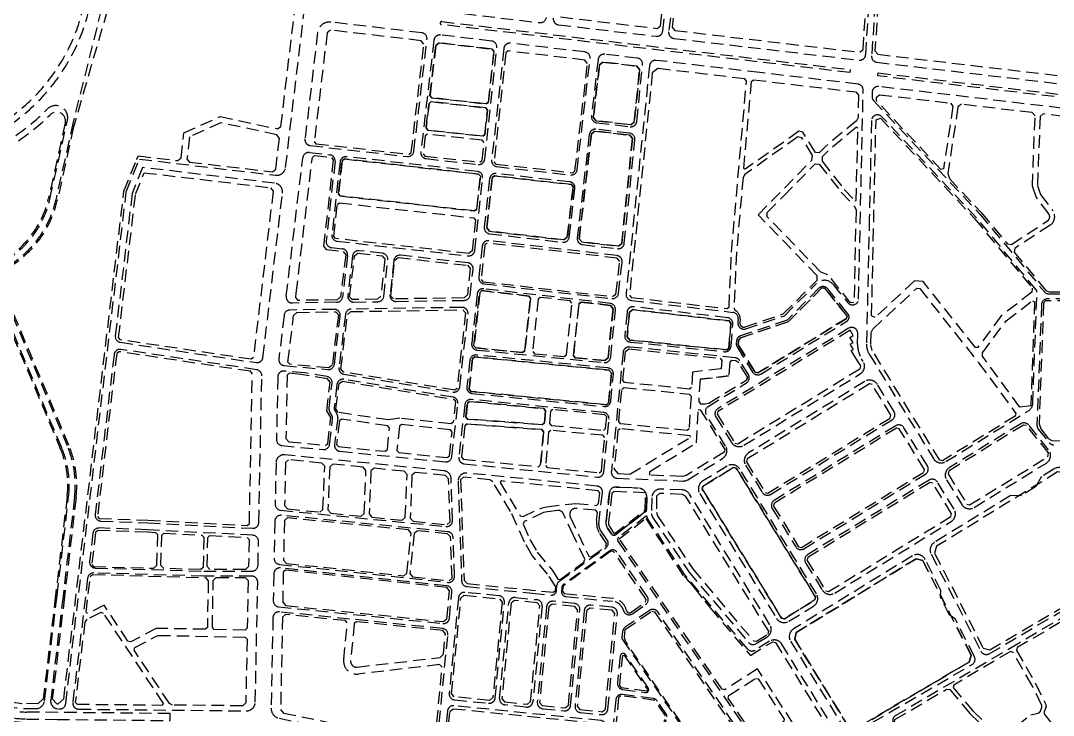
# Model space of a CAD drawing. Header units: metres. Extents: x 566243 to 572707, y 2062953 to 2068466.
# Drawn here: x 569704 to 570739, y 2066417 to 2067114 of the extents above; entities that cross this region are included whole.
import ezdxf

# ---------------------------------------------------------------- set-up
doc = ezdxf.new("R2010")
doc.units = ezdxf.units.M
doc.linetypes.add('HIDDEN', pattern=[0.375, 0.25, -0.125])
doc.layers.add('LogDg phu', color=7, linetype='CONTINUOUS')
doc.layers.add('ViaHeSphu', color=32, linetype='CONTINUOUS')

msp = doc.modelspace()

# ---------------------------------------------------------------- linework, layer by layer
at = {"layer": 'LogDg phu', "linetype": 'HIDDEN', "ltscale": 50}
for points in [[(569635.551, 2067770.18), (569758.191, 2067522.137, -0.04185861), (569789.209, 2067443.457, 0.41571319), (569799.211, 2067438.109, -0.08108563), (569895.955, 2067451.263), (569942.09, 2067450.033), (569941.93, 2067444.035), (569895.795, 2067445.266, 0.08159396), (569800.394, 2067432.195, 0.39965567), (569794.997, 2067422.578, -0.11697511), (569798.765, 2067189.047), (569784.688, 2067125.127), (569756.481, 2067012.149), (569739.053, 2066933.81, -0.20733773), (569690.852, 2066867.592)], [(569645.59, 2066982.149), (569677.079, 2066999.487, 0.21602577), (569772.969, 2067127.707), (569787.045, 2067191.628, 0.00590673), (569789.421, 2067203.055, 0.6357445), (569777.725, 2067211.606), (569582.963, 2067104.897, 0.3884731), (569579.043, 2067093.396), (569624.613, 2066989.275, 0.44105184), (569645.59, 2066982.149)], [(569680.707, 2066853.567), (569750.546, 2066687.68, -0.12935629), (569757.923, 2066635.784), (569746.347, 2066536.521), (569733.959, 2066432.298, 0.44628032), (569741.822, 2066423.354), (569743.002, 2066423.343, 0.38301238), (569749.021, 2066428.637), (569809.775, 2066942.106), (569822.947, 2066975.045), (569959.453, 2066958.816, 0.41421356), (569969.453, 2066966.69), (569999.071, 2067215.813)], [(570237.907, 2067116.419, 0.41455605), (570243.164, 2067109.751), (570340.988, 2067098.237, 0.41387116), (570347.648, 2067103.487), (570355.958, 2067173.382)], [(570361.916, 2067172.674), (570353.608, 2067102.8, 0.41455605), (570358.865, 2067096.133), (570544.428, 2067074.291, 0.42843994), (570551.115, 2067079.837), (570555.936, 2067149.756)], [(570561.922, 2067149.343), (570557.041, 2067078.556, 0.40012887), (570562.326, 2067072.184), (570950.913, 2067026.445, 0.44189105), (570962.079, 2067036.141), (570964.209, 2067126.391)], [(570017.826, 2067136.275), (570224.294, 2067111.972, 0.41387116), (570230.953, 2067117.223)], [(570535.723, 2067064.743), (570535.373, 2067061.763), (570125.79, 2067109.974, -1), (570126.141, 2067112.953), (570535.723, 2067064.743)], [(569687.805, 2066872.761, 0.20732639), (569733.197, 2066935.117), (569750.764, 2067014.08, 0.75397881), (569730.488, 2067025.093, -0.07292033), (569682.867, 2066988.975), (569639.791, 2066965.258, 0.38787512), (569636.321, 2066955.042), (569671.888, 2066873.777, 0.44985902), (569683.28, 2066870.093), (569687.805, 2066872.761)], [(569958.509, 2066950.872), (569826.04, 2066966.621), (569815.64, 2066940.614), (569798.745, 2066797.823, 0.40539142), (569803.818, 2066791.183), (569939.952, 2066770.889, 0.42292528), (569946.795, 2066776.115), (569966.383, 2066940.872, 0.41421356), (569958.509, 2066950.872)], [(570791.689, 2066835.327), (570733.336, 2066834.762, 0.40049515), (570727.399, 2066828.986), (570722.881, 2066708.138, 0.18148403), (570724.214, 2066704.138), (570735.261, 2066690.498, 0.21774163), (570739.728, 2066688.278)], [(570409.512, 2066781.78, 0.42071013), (570416.105, 2066787.27), (570417.879, 2066809.416, 0.40339827), (570412.598, 2066815.854), (570318.487, 2066826.916, 0.41984941), (570311.815, 2066821.543), (570309.508, 2066798.029, 0.41296441), (570314.868, 2066791.474), (570409.512, 2066781.78)], [(570373.871, 2066560.886), (570433.635, 2066490.125, 0.37088117), (570441.361, 2066488.885), (570452.126, 2066495.503, 0.41421356), (570455.081, 2066507.884), (570374.611, 2066638.788, 0.24906248), (570367.333, 2066643.067), (570346.047, 2066643.988, 0.42326946), (570336.659, 2066635.108), (570336.462, 2066619.237, 0.15048771), (570337.459, 2066615.849), (570373.843, 2066560.923)], [(570132.057, 2066601.185), (569965.305, 2066617.63, 0.43739922), (569958.718, 2066611.777), (569957.98, 2066574.525, 0.3889521), (569963.34, 2066568.44), (570132.188, 2066550.337, 0.45636245), (570138.824, 2066556.513), (570137.464, 2066595.423, 0.37570882), (570132.057, 2066601.185)], [(569887.409, 2066561.641), (569935.841, 2066561.653, 0.40835751), (569941.839, 2066567.534), (569942.313, 2066591.48, 0.4046777), (569936.629, 2066597.59), (569831.048, 2066603.134), (569782.477, 2066604.906, 0.39059446), (569776.3, 2066599.615), (569772.968, 2066571.457, 0.44056607), (569778.754, 2066564.754), (569887.409, 2066561.641)], [(569941.502, 2066550.534, 0.42009397), (569935.502, 2066556.653), (569887.338, 2066556.641), (569777.087, 2066559.8, 0.38813228), (569770.957, 2066554.512), (569756.115, 2066429.86, 0.44633838), (569762.013, 2066423.151), (569930.033, 2066421.457, 0.41137244), (569939.122, 2066430.278), (569941.502, 2066550.534)], [(569632.618, 2066453.069, 0.27060511), (569714.72, 2066409.838, -0.46255996), (569724.052, 2066399.784), (569712.27, 2066300.672), (569690.875, 2066114.872, -0.22478316)]]:
    msp.add_lwpolyline(points, format="xyb", dxfattribs=at)
for points in [[(570111.261, 2067095.074, 0.41403745), (570106.003, 2067101.73), (570014.965, 2067112.446, 0.41387116), (570001.646, 2067101.945), (569988.962, 2066995.259, 0.41591286), (569994.246, 2066988.589), (570091.489, 2066977.599, 0.41303434), (570098.122, 2066982.863)], [(570181.32, 2067086.877, 0.41164194), (570176.057, 2067093.485), (570124.873, 2067099.509, 0.41438969), (570118.213, 2067094.248), (570105.083, 2066982.125, 0.41539376), (570110.369, 2066975.465), (570162.496, 2066969.574, 0.41543222), (570169.135, 2066974.887)], [(570274.832, 2067075.823, 0.41392037), (570269.574, 2067082.477), (570194.927, 2067091.263, 0.41678987), (570188.261, 2067085.954), (570176.085, 2066974.051, 0.41299595), (570181.376, 2066967.44), (570255.192, 2066959.098, 0.41315136), (570261.826, 2066964.365)], [(570327.482, 2067069.709, 0.40987991), (570322.215, 2067076.281), (570289.471, 2067080.135, 0.41450843), (570282.81, 2067074.872), (570276.184, 2067018.089, 0.41408417), (570281.446, 2067011.434), (570314.976, 2067007.507, 0.4183946), (570321.642, 2067012.853)], [(570548.634, 2067044.161, 0.38671204), (570543.337, 2067050.254), (570445.048, 2067061.823), (570341.087, 2067074.06, 0.41856054), (570334.417, 2067068.714), (570310.906, 2066839.802, 0.40992804), (570316.174, 2066833.23), (570418.047, 2066821.255, -0.40339827), (570423.328, 2066814.817), (570423.015, 2066810.913, 0.53903967), (570430.922, 2066804.752), (570469.606, 2066817.864), (570501.513, 2066849.829, -0.45119042), (570518.494, 2066849.3), (570533.279, 2066830.981, 0.69899419), (570543.946, 2066834.615)], [(570961.036, 2066991.96, 0.38706735), (570952.208, 2067002.127), (570564.287, 2067047.788, 0.44226049), (570557.587, 2067041.963), (570557.496, 2067037.906, 0.1960962), (570559.114, 2067033.672), (570665.708, 2066919.752), (570730.255, 2066841.946, 0.22571167), (570734.931, 2066839.777), (570791.832, 2066840.329), (570955.199, 2066829.39), (570957.242, 2066831.255)], [(570722.868, 2066841.624, 0.18452155), (570722.064, 2066843.989), (570661.955, 2066916.445), (570567.332, 2067017.571, 0.67210631), (570556.953, 2067013.606), (570554.761, 2066915.625), (570551.935, 2066789.291, 0.14437534), (570554.596, 2066779.462), (570619.124, 2066674.49, 0.41424791), (570631.506, 2066671.536), (570714.409, 2066722.512, 0.25059088), (570718.689, 2066729.842)], [(570722.868, 2066841.624, 0.18452163), (570722.064, 2066843.989), (570661.955, 2066916.445), (570567.332, 2067017.571, 0.67210631), (570556.953, 2067013.606), (570554.761, 2066915.625), (570551.935, 2066789.291, 0.14437534), (570554.596, 2066779.462), (570619.124, 2066674.49, 0.41424791), (570631.506, 2066671.536), (570714.409, 2066722.512, 0.25059088), (570718.689, 2066729.842)], [(570319.749, 2066994.418, 0.41004485), (570314.479, 2067000.99), (570280.694, 2067004.948, 0.41434297), (570274.037, 2066999.684), (570261.928, 2066895.912, 0.41431796), (570267.194, 2066889.257), (570302.415, 2066885.16, 0.41816014), (570309.077, 2066890.506)], [(569986.719, 2066976.392, -0.41251631), (569993.351, 2066981.645), (570013.806, 2066979.334, -0.4137175), (570019.095, 2066972.708), (570010.202, 2066892.803, 0.41421356), (570015.501, 2066886.176), (570026.359, 2066884.967, -0.41716872), (570031.652, 2066878.28), (570026.586, 2066836.588, -0.37482528), (570020.722, 2066831.312), (569976.236, 2066830.627, -0.45395011), (569970.186, 2066837.334)], [(570167.08, 2066955.998, 0.41299595), (570161.789, 2066962.609), (570030.698, 2066977.425, 0.4147098), (570024.061, 2066972.126), (570015.945, 2066899.207, 0.41421356), (570021.245, 2066892.58), (570152.539, 2066877.967, 0.41493573), (570159.168, 2066883.281)], [(570259.624, 2066945.492, 0.41527657), (570254.338, 2066952.15), (570180.669, 2066960.476, 0.41543222), (570174.03, 2066955.163), (570168.757, 2066906.703, 0.4120405), (570174.029, 2066900.094), (570247.293, 2066891.572, 0.41410756), (570253.946, 2066896.836)], [(570306.923, 2066871.545, 0.41434768), (570301.656, 2066878.201), (570173.36, 2066893.124, 0.41638997), (570166.702, 2066887.814), (570163.29, 2066856.458, 0.41234322), (570168.568, 2066849.848), (570296.633, 2066835.086, 0.41377636), (570303.279, 2066840.35)], [(570072.044, 2066873.846, 0.41421356), (570066.745, 2066880.473), (570043.256, 2066883.087, 0.41126456), (570036.636, 2066877.847), (570031.83, 2066838.299, 0.4547303), (570037.879, 2066831.576), (570062.104, 2066831.95, 0.37770177), (570067.975, 2066837.285)], [(570157.476, 2066864.325, 0.4147975), (570152.177, 2066870.964), (570084.634, 2066878.481, 0.41421356), (570078.007, 2066873.182), (570074.191, 2066838.892, 0.45169299), (570080.246, 2066832.229), (570148.692, 2066833.283, 0.37713246), (570154.561, 2066838.607)], [(569676.33, 2066848.501, 0.45409434), (569664.894, 2066852.288), (569477.23, 2066741.651, 0.42308469), (569474.527, 2066730.491), (569485.396, 2066713.265), (569564.883, 2066586.343), (569596.103, 2066537.643), (569629.818, 2066482.127), (569640.046, 2066467.616), (569644.497, 2066460.477, 0.255677), (569709.751, 2066423.755), (569718.787, 2066423.647, 0.38339445), (569727.832, 2066431.584), (569740.389, 2066537.223), (569751.963, 2066636.479, 0.12935629), (569745.016, 2066685.352)], [(570300.175, 2066823.698, 0.40969276), (570294.891, 2066830.253), (570168.104, 2066844.869, 0.41608638), (570161.452, 2066839.557), (570156.064, 2066790.042, 0.41716846), (570161.44, 2066783.421), (570288.886, 2066770.853, 0.41391823), (570295.445, 2066776.229)], [(570532.13, 2066812.317, 0.45612407), (570533.361, 2066819.767), (570532.303, 2066821.044), (570513.047, 2066844.904, 0.44599121), (570504.131, 2066845.374), (570472.318, 2066813.505), (570425.591, 2066797.665, 0.29951167), (570421.537, 2066792.462), (570421.361, 2066790.27, 0.15910124), (570422.23, 2066786.649), (570437.777, 2066761.359, 0.41421356), (570446.03, 2066759.389)], [(570024.272, 2066817.55, 0.4547303), (570018.224, 2066824.273), (569973.788, 2066823.588, 0.37556302), (569967.923, 2066818.297), (569962.724, 2066774.569, 0.42196813), (569968.131, 2066767.886), (570011.878, 2066763.853, 0.40574793), (570018.385, 2066769.104)], [(570152.404, 2066819.572, 0.45229312), (570146.35, 2066826.247), (570035.381, 2066824.537, 0.37482528), (570029.517, 2066819.262), (570023.017, 2066765.771, 0.40239487), (570028.009, 2066759.125), (570137.207, 2066741.341, 0.42852242), (570144.134, 2066746.588)], [(570546.928, 2066774.749, -0.14437534), (570542.937, 2066789.493), (570543.172, 2066800.023, 0.59411851), (570534.032, 2066805.269), (570402.841, 2066724.623, 0.41421356), (570400.872, 2066716.37), (570416.582, 2066690.812, 0.41421356), (570428.963, 2066687.858), (570428.963, 2066687.858), (570545.674, 2066759.603, 0.41421356), (570548.629, 2066771.984), (570546.928, 2066774.749)], [(570546.928, 2066774.749, -0.14437534), (570542.937, 2066789.493), (570543.172, 2066800.023, 0.59411851), (570534.032, 2066805.269), (570402.841, 2066724.623, 0.41421356), (570400.872, 2066716.37), (570416.582, 2066690.812, 0.41421356), (570428.963, 2066687.858), (570428.963, 2066687.858), (570545.674, 2066759.603, 0.41421356), (570548.629, 2066771.984), (570546.928, 2066774.749)], [(570391.242, 2066718.667, -0.41421356), (570393.212, 2066726.921), (570431.548, 2066750.487, 0.41421356), (570433.517, 2066758.74), (570424.865, 2066772.816, 0.23349777), (570420.365, 2066775.642), (570314.431, 2066786.493, 0.41546382), (570307.848, 2066781.11), (570296.111, 2066661.49, 0.43028743), (570301.823, 2066654.91), (570367.773, 2066652.056, 0.1497066), (570372.875, 2066653.38), (570407.665, 2066674.766, 0.41421356), (570410.619, 2066687.147)], [(569945.603, 2066757.678, 0.37714574), (569940.489, 2066763.731), (569804.344, 2066784.028, 0.42309109), (569797.501, 2066778.798), (569778.54, 2066618.546, 0.43823383), (569784.279, 2066611.845), (569831.379, 2066610.127), (569936.376, 2066604.613, 0.42381694), (569942.689, 2066610.486)], [(570292.749, 2066765.448), (570160.742, 2066778.466, 0.40996233), (570154.191, 2066773.171), (570151.171, 2066746.518, 0.41847762), (570156.544, 2066739.871), (570288.953, 2066726.813, 0.41435834), (570295.513, 2066732.199), (570298.132, 2066758.891, 0.4140688)], [(570016.084, 2066750.169, 0.40239487), (570011.093, 2066756.814), (569988.624, 2066760.474), (569968.133, 2066762.363, 0.43550407), (569961.583, 2066756.507), (569960.341, 2066693.785, 0.39091196), (569965.741, 2066687.696), (570007.059, 2066683.551, 0.40879962), (570013.616, 2066688.811), (570016.643, 2066714.232, 0.16921933), (570015.794, 2066718.088), (570013.881, 2066721.194, -0.16983729), (570013.034, 2066725.064)], [(570142.217, 2066729.676, 0.40004803), (570137.22, 2066736.273), (570027.885, 2066754.079, 0.42613186), (570020.965, 2066748.881), (570018.208, 2066726.197, 0.16983729), (570019.055, 2066722.327), (570020.965, 2066719.226, -0.16921933), (570021.814, 2066715.371), (570018.618, 2066688.533, 0.41964831), (570023.977, 2066681.853), (570129.636, 2066671.252, 0.41045875), (570136.197, 2066676.546)], [(570562.768, 2066748.982, 0.41421356), (570550.388, 2066751.936), (570433.676, 2066680.191, 0.41421356), (570430.722, 2066667.811), (570447.48, 2066640.55, 0.41421356), (570455.733, 2066638.58), (570577.557, 2066713.467, 0.41421356), (570579.526, 2066721.721)], [(570562.768, 2066748.982, 0.41421356), (570550.388, 2066751.936), (570433.676, 2066680.191, 0.41421356), (570430.722, 2066667.811), (570447.48, 2066640.55, 0.41421356), (570455.733, 2066638.58), (570577.557, 2066713.467, 0.41421356), (570579.526, 2066721.721)], [(570293.744, 2066714.172, 0.4140688), (570288.362, 2066720.729), (570155.682, 2066733.814, 0.40996414), (570149.131, 2066728.518), (570143.18, 2066676.001, 0.41797837), (570148.543, 2066669.355), (570281.991, 2066655.966, 0.41485631), (570288.561, 2066661.35)], [(570589.476, 2066705.535, 0.41421356), (570581.222, 2066707.504), (570459.399, 2066632.617, 0.41421356), (570457.43, 2066624.363), (570480.996, 2066586.027, 0.41421356), (570489.249, 2066584.058), (570611.073, 2066658.945, 0.41421356), (570613.042, 2066667.199), (570613.042, 2066667.199)], [(570589.476, 2066705.535, 0.41421356), (570581.222, 2066707.504), (570459.399, 2066632.617, 0.41421356), (570457.43, 2066624.363), (570480.996, 2066586.027, 0.41421356), (570489.249, 2066584.058), (570611.073, 2066658.945, 0.41421356), (570613.042, 2066667.199), (570613.042, 2066667.199)], [(570647.417, 2066628.464, 0.41421356), (570659.797, 2066625.51), (570732.291, 2066670.073, 0.45269647), (570734.572, 2066683.405), (570714.484, 2066708.207, 0.37678357), (570706.679, 2066709.541), (570635.17, 2066665.572, 0.41417922), (570632.216, 2066653.192)], [(570647.417, 2066628.464, 0.41421356), (570659.797, 2066625.51), (570732.291, 2066670.073, 0.45269647), (570734.572, 2066683.405), (570714.484, 2066708.207, 0.37678357), (570706.679, 2066709.541), (570635.17, 2066665.572, 0.41417922), (570632.216, 2066653.192)], [(570135.394, 2066654.671, 0.375224), (570128.198, 2066662.351), (569968.678, 2066678.357, 0.43790553), (569959.881, 2066670.555), (569959.055, 2066628.826, 0.3914019), (569964.465, 2066622.737), (570130.28, 2066606.384, 0.45379601), (570136.865, 2066612.565)], [(570424.758, 2066664.145, 0.41421356), (570412.378, 2066667.099), (570387.673, 2066651.912, 0.41421356), (570384.719, 2066639.532), (570461.7, 2066514.301, 0.41421356), (570474.081, 2066511.347), (570498.786, 2066526.534, 0.41421356), (570501.74, 2066538.914), (570501.74, 2066538.914)], [(570424.758, 2066664.145, 0.41421356), (570412.378, 2066667.099), (570387.673, 2066651.912, 0.41421356), (570384.719, 2066639.532), (570461.7, 2066514.301, 0.41421356), (570474.081, 2066511.347), (570498.786, 2066526.534, 0.41421356), (570501.74, 2066538.914), (570501.74, 2066538.914)], [(570816.62, 2066562.111), (570821.477, 2066564.466, 0.48322405), (570823.521, 2066573.643), (570751.708, 2066662.249, 0.37665071), (570740.002, 2066664.249), (570727.434, 2066656.524), (570721.888, 2066646.382), (570707.366, 2066637.544), (570696.138, 2066637.285), (570620.049, 2066590.512, 0.39158869), (570616.752, 2066578.742), (570666.675, 2066481.261, 0.43145089), (570675.058, 2066478.825)], [(570284.906, 2066603.225, -0.17892656), (570283.458, 2066609.296), (570287.19, 2066640.248, 0.420085), (570281.832, 2066646.936), (570151.293, 2066660.034, 0.45430854), (570142.499, 2066651.795), (570145.99, 2066551.872, 0.3750464), (570151.384, 2066546.112), (570216.813, 2066539.506), (570235.664, 2066537.603, 0.42352486), (570241.155, 2066542.233), (570241.516, 2066547.463, -0.22233913), (570243.571, 2066551.168), (570290.96, 2066585.483, 0.40297323), (570292.187, 2066592.308)], [(570636.796, 2066611.371, 0.41421356), (570639.75, 2066623.751), (570622.992, 2066651.012, 0.41421356), (570614.738, 2066652.982), (570492.915, 2066578.095, 0.41421356), (570490.946, 2066569.841), (570507.704, 2066542.58, 0.41421356), (570520.084, 2066539.626), (570636.796, 2066611.371)], [(570636.796, 2066611.371, 0.41421356), (570639.75, 2066623.751), (570622.992, 2066651.012, 0.41421356), (570614.738, 2066652.982), (570492.915, 2066578.095, 0.41421356), (570490.946, 2066569.841), (570507.704, 2066542.58, 0.41421356), (570520.084, 2066539.626), (570636.796, 2066611.371)], [(570331.499, 2066622.254), (570331.668, 2066635.879, 0.40521529), (570323.058, 2066644.982), (570300.509, 2066645.958, 0.39190682), (570294.293, 2066640.682), (570290.762, 2066611.395, 0.17892656), (570292.37, 2066604.649), (570296.157, 2066598.971, 0.43494449), (570300.489, 2066598.263)], [(570300.509, 2066645.958), (570323.058, 2066644.982, -0.40521529), (570331.668, 2066635.879), (570331.499, 2066622.254), (570300.489, 2066598.263, -0.43494449), (570296.157, 2066598.971), (570292.37, 2066604.649, -0.17892656), (570290.762, 2066611.395), (570294.293, 2066640.682, -0.39190682)], [(570440.316, 2066482.374, -0.37088117), (570432.59, 2066483.614), (570369.848, 2066557.899), (570332.441, 2066614.372, -0.12542135), (570331.465, 2066617.17), (570303.485, 2066595.524, 0.39681589), (570302.843, 2066591.46), (570464.583, 2066354.386, 0.41909464), (570473.003, 2066352.868), (570520.043, 2066386.121, 0.39554209), (570522.516, 2066398.183), (570467.125, 2066488.29, 0.41421356), (570454.745, 2066491.244)], [(570951.855, 2066603.054, 0.44903033), (570945.295, 2066609.169), (570932.121, 2066607.93), (570914.381, 2066603.477), (570894.212, 2066593.017), (570836.878, 2066564.04), (570819.454, 2066556.818), (570704.352, 2066489.098), (570580.712, 2066416.355, 0.47600712), (570579.549, 2066408.681), (570636.463, 2066346.11, -0.20888845), (570637.746, 2066342.318), (570634.81, 2066308.117, 0.42638279), (570639.57, 2066302.694), (570934.247, 2066289.645, 0.42027524), (570944.686, 2066299.399)], [(570331.972, 2066536.343), (570301.688, 2066580.732, 0.42244852), (570294.625, 2066581.964), (570248.398, 2066548.49, 0.22233962), (570246.343, 2066544.785), (570246.11, 2066541.414, 0.40496317), (570250.596, 2066536.095), (570297.352, 2066531.374, -0.30919579), (570308.141, 2066522.28, 0.5162738), (570317.341, 2066518.953), (570330.434, 2066528.031, 0.41201428)], [(570640.994, 2066513.666), (570635.105, 2066517.547), (570626.068, 2066535.389), (570626.478, 2066542.324), (570610.755, 2066573.365, 0.43853525), (570598.013, 2066576.966), (570478.794, 2066503.68, 0.41421356), (570475.84, 2066491.299), (570529.764, 2066403.578, 0.40725127), (570541.96, 2066400.513), (570657.805, 2066467.976, 0.39718396), (570660.138, 2066475.872)], [(570136.282, 2066540.405, 0.41123238), (570130.95, 2066546.95), (569964.311, 2066564.816, 0.43993447), (569957.672, 2066558.969), (569957.137, 2066531.931, 0.39046667), (569962.528, 2066525.843), (570127.187, 2066509.065, 0.41565815), (570133.767, 2066514.455)], [(570179.621, 2066434.487), (570188.906, 2066530.287, 0.41304041), (570183.537, 2066536.835), (570149.356, 2066540.286, 0.41538769), (570142.781, 2066534.895), (570133.496, 2066439.095, 0.41304041), (570138.866, 2066432.547), (570173.047, 2066429.096, 0.41538769)], [(570210.855, 2066425.279), (570189.463, 2066427.438, -0.41304041), (570184.094, 2066433.987), (570193.379, 2066529.787, -0.41538769), (570199.954, 2066535.178), (570221.345, 2066533.018, -0.41304041), (570226.714, 2066526.469), (570217.43, 2066430.67, -0.41538769)], [(570255.238, 2066426.852), (570264.522, 2066522.652, 0.41304041), (570259.153, 2066529.201), (570237.762, 2066531.36, 0.41538769), (570231.187, 2066525.969), (570221.902, 2066430.17, 0.41304041), (570227.271, 2066423.621), (570248.663, 2066421.461, 0.41538769)], [(570259.71, 2066426.352, 0.41304041), (570265.08, 2066419.804), (570286.058, 2066417.686, 0.41477758), (570292.632, 2066423.064), (570302.116, 2066518.844, 0.41364977), (570296.748, 2066525.405), (570275.57, 2066527.543, 0.41538769), (570268.995, 2066522.152)], [(570132.127, 2066497.534, 0.41277045), (570126.763, 2066504.082), (569963.407, 2066520.727, 0.43836601), (569956.8, 2066514.877), (569955.002, 2066424.054, 0.36159077), (569962.986, 2066414.061), (570112.176, 2066383.393, 0.4456509), (570121.75, 2066390.457)], [(570342.68, 2066520.647, 0.41641627), (570334.305, 2066522.197), (570309.932, 2066505.299, 0.21991631), (570307.379, 2066500.959), (570306.783, 2066494.933, 0.17611236), (570307.29, 2066492.946), (570374.68, 2066394.146), (570392.36, 2066368.551, 0.41252045), (570400.678, 2066367.004), (570427.672, 2066385.421, 0.41421356), (570429.247, 2066393.759)], [(570310.405, 2066477.731, 0.7005178), (570304.941, 2066476.336), (570302.284, 2066449.499, 0.40352293), (570307.445, 2066442.962), (570330.167, 2066439.868, 0.64972473), (570333.05, 2066444.531)], [(569741.363, 2066419.877), (569709.709, 2066420.255, -0.255677), (569641.527, 2066458.625), (569637.076, 2066465.764), (569631.136, 2066462.06), (569635.588, 2066454.921, 0.255677), (569709.625, 2066413.256), (569740.404, 2066412.888), (569853.794, 2066411.725), (569853.865, 2066418.724)], [(570393.423, 2066353.197, 0.20459081), (570392.483, 2066357.815), (570384.225, 2066369.771, 0.19324624), (570380.496, 2066372.238), (570355.202, 2066377.437, 0.41421356), (570348.116, 2066372.768), (570346.022, 2066362.581), (570341.125, 2066363.588), (570351.784, 2066415.445, 0.20305848), (570351.324, 2066417.74), (570342.149, 2066431.191, 0.21232346), (570338.002, 2066433.755), (570307.388, 2066437.924, 0.42498379), (570300.607, 2066432.57), (570292.786, 2066353.585, 0.3840613), (570299.137, 2066344.961), (570382.099, 2066327.907, 0.41421356), (570389.185, 2066332.576)], [(570285.49, 2066411.713), (570138.335, 2066426.57, 0.41538769), (570131.76, 2066421.179), (570128.481, 2066387.344, 0.38346205), (570134.832, 2066378.736), (570276.485, 2066349.617, 0.44502496), (570286.057, 2066356.665), (570290.858, 2066405.152, 0.41364977)]]:
    msp.add_lwpolyline(points, format="xyb", close=True, dxfattribs=at)
msp.add_lwpolyline([(570563.668, 2067061.454), (570945.306, 2067016.533), (570944.955, 2067013.553), (570563.317, 2067058.474), (570563.668, 2067061.454)], dxfattribs=at)
at = {"layer": 'ViaHeSphu', "linetype": 'HIDDEN', "ltscale": 50}
for points in [[(569640.267, 2067774.18), (569763.57, 2067524.797, -0.04083134), (569794.347, 2067447.193), (569803.077, 2067442.391), (569804.504, 2067442.795, -0.07579815), (569896.035, 2067454.262), (569942.17, 2067453.032), (569941.85, 2067441.036), (569895.715, 2067442.267, 0.07579815), (569807.773, 2067431.249), (569806.285, 2067430.827), (569801.295, 2067422.141, -0.1159972), (569804.624, 2067187.757), (569790.548, 2067123.836), (569756.931, 2067007.267), (569740.517, 2066933.483, -0.20734041), (569691.614, 2066866.3)], [(569681.825, 2066854.777), (569751.928, 2066688.263, -0.12935629), (569759.412, 2066635.611), (569747.837, 2066536.346), (569735.602, 2066433.419), (569740.03, 2066428.373), (569741.364, 2066428.359), (569747.063, 2066433.369), (569807.331, 2066942.728), (569820.053, 2066974.542), (569821.895, 2066978.191), (569861.33, 2066973.503), (569864.653, 2066976.129), (569867.559, 2067001.329), (569903.926, 2067017.679), (569961.474, 2067005.35), (569964.761, 2067007.7), (569989.638, 2067216.935)], [(569767.109, 2067128.998), (569784.123, 2067206.257), (569780.814, 2067208.737), (569585.265, 2067101.597), (569583.837, 2067097.407), (569631.255, 2066989.064), (569640.194, 2066986.027), (569674.185, 2067004.743, 0.21594938), (569767.109, 2067128.998)], [(570738.629, 2066923.147, -0.43297133), (570736.118, 2066908.78), (570700.609, 2066885.484), (570700.016, 2066881.53), (570731.732, 2066843.298), (570735.009, 2066841.778), (570764.217, 2066842.061), (570766.264, 2066844.08), (570770.189, 2067013.492), (570768.249, 2067015.725), (570729.107, 2067020.332), (570726.009, 2067017.685), (570723.273, 2066948.5), (570726.438, 2066939.376), (570738.629, 2066923.147)], [(570815.42, 2066564.864), (570822.697, 2066568.391), (570823.237, 2066570.817), (570751.02, 2066659.92), (570743.613, 2066661.186), (570622.264, 2066586.591), (570620.284, 2066579.523), (570668.948, 2066484.502), (570675.537, 2066482.587), (570814.994, 2066564.636, -0.02011665), (570815.42, 2066564.864)], [(570299.091, 2066599.078), (570330.058, 2066623.035), (570330.426, 2066640.159), (570298.921, 2066641.522), (570296.684, 2066639.623), (570293.244, 2066611.095, 0.17892656), (570294.45, 2066606.036), (570299.091, 2066599.078)], [(570269.367, 2066573.508), (570258.154, 2066597.351), (570247.662, 2066619.66, 0.32220956), (570242.561, 2066622.499), (570232.016, 2066621.274), (570228.224, 2066620.48), (570208.564, 2066611.293), (570207.578, 2066608.625), (570214.479, 2066593.417), (570221.798, 2066580.689), (570237.027, 2066562.18), (570242.605, 2066553.551), (570244.633, 2066553.171), (570268.598, 2066570.525), (570269.367, 2066573.508)], [(570281.33, 2066612.532), (570282.285, 2066620.452), (570280.534, 2066622.63), (570260.915, 2066624.53, 0.58152457), (570254.907, 2066616.004), (570273.489, 2066576.493), (570275.96, 2066575.856), (570290.655, 2066586.497), (570291.165, 2066589.334), (570284.467, 2066599.377, -0.17892656), (570281.33, 2066612.532)], [(570247.389, 2066545.418), (570247.116, 2066541.471), (570248.969, 2066539.275), (570297.653, 2066534.359, -0.3251166), (570311.246, 2066522.211, 0.53473414), (570315.888, 2066520.38), (570330.502, 2066530.512), (570331.019, 2066533.304), (570298.455, 2066581.035), (570295.708, 2066581.514), (570248.985, 2066547.68, 0.22233962), (570247.34, 2066544.716)], [(570776.456, 2066421.282), (570799.152, 2066420.555), (570828.173, 2066438.067), (570828.892, 2066441.979), (570769.329, 2066518.096), (570761.938, 2066519.498), (570703.116, 2066484.89), (570702.387, 2066482.141), (570721.552, 2066448.705), (570731.839, 2066427.866, -0.19997947), (570731.986, 2066425.563), (570730.188, 2066420.33, 0.2526136), (570730.653, 2066417.518), (570740.725, 2066404.507, 0.36827226), (570744.534, 2066403.71), (570776.967, 2066421.404)], [(570034.701, 2066471.914, 0.4775219), (570041.359, 2066465.375), (570124.479, 2066474.942), (570127.749, 2066478.271), (570129.734, 2066498.753), (570127.038, 2066502.043), (570040.486, 2066510.863), (570038.303, 2066509.075), (570034.701, 2066471.914)], [(570718.02, 2066446.823), (570698.939, 2066480.113), (570696.221, 2066480.834), (570639.374, 2066447.388), (570638.94, 2066444.845), (570658.532, 2066421.608), (570685.252, 2066395.451), (570688.256, 2066395.285), (570716.621, 2066417.503), (570724.103, 2066419.253, 0.25804182), (570726.257, 2066421.199), (570727.662, 2066425.287, 0.19997947), (570727.515, 2066427.59), (570718.02, 2066446.823)], [(569628.375, 2066450.423, 0.255677), (569709.523, 2066404.757), (569718.113, 2066404.654), (569722.523, 2066399.629), (569713.788, 2066326.15), (569712.054, 2066322.839), (569670.675, 2066286.252)]]:
    msp.add_lwpolyline(points, format="xyb", dxfattribs=at)
for points in [[(570245.094, 2067117.579), (570341.926, 2067106.182), (570345.26, 2067108.81), (570352.979, 2067173.736)], [(570364.895, 2067172.32), (570357.177, 2067107.407), (570359.802, 2067104.078), (570545.271, 2067082.247), (570548.457, 2067084.889), (570552.943, 2067149.962)], [(570564.915, 2067149.137), (570560.388, 2067083.485), (570563.161, 2067080.141), (570947.06, 2067034.954), (570950.11, 2067037.602), (570952.213, 2067126.674)], [(570105.566, 2067093.727), (570014.531, 2067104.442), (570011.197, 2067101.814), (569998.221, 2066992.668), (569999.972, 2066990.458), (570093.246, 2066979.916), (570095.466, 2066981.678), (570108.197, 2067090.396), (570105.566, 2067093.727)], [(570315.762, 2067009.428), (570280.687, 2067013.537), (570278.055, 2067016.866), (570284.217, 2067069.678), (570287.545, 2067072.307), (570321.806, 2067068.274), (570324.479, 2067064.939), (570319.048, 2067012.064), (570315.762, 2067009.428)], [(570600.035, 2066852.734), (570560.632, 2066816.255), (570557.075, 2066817.857), (570561.474, 2067014.524), (570565.872, 2067016.204), (570660.454, 2066915.122), (570718.192, 2066845.524), (570717.729, 2066841.387), (570687.052, 2066817.798), (570663.541, 2066786.109), (570661.107, 2066786.07), (570608.843, 2066852.055), (570600.035, 2066852.734)], [(569873.247, 2066972.086), (569956.332, 2066962.208), (569959.665, 2066964.833), (569963.342, 2066995.759), (569960.762, 2066999.366), (569904.592, 2067011.4), (569873.129, 2066997.255), (569870.611, 2066975.421), (569873.247, 2066972.086)], [(569980.132, 2066840.527), (569996.332, 2066976.78), (569998.555, 2066978.541), (570015.506, 2066976.626), (570017.272, 2066974.413), (570007.605, 2066887.558), (570010.255, 2066884.244), (570027.112, 2066882.368), (570029.732, 2066879.058), (570024.602, 2066836.845), (570021.241, 2066833.82), (569982.258, 2066833.22), (569979.612, 2066836.153), (569980.16, 2066840.763)], [(570526.666, 2066941.967), (570540.136, 2066927.198), (570541.438, 2066923.721), (570539.37, 2066831.257), (570536.042, 2066830.741), (570513.237, 2066858.999), (570505.997, 2066861.584), (570452.38, 2066917.031), (570452.4, 2066921.324), (570468.944, 2066938.118), (570500.564, 2066970.218), (570504.529, 2066970), (570526.666, 2066941.967)], [(570022.524, 2066940.235), (570024.29, 2066938.026)], [(570443.017, 2066760.472), (570440.266, 2066761.128), (570423.25, 2066788.809), (570423.581, 2066792.933), (570425.635, 2066795.568), (570473.403, 2066811.761), (570507.281, 2066845.698), (570509.95, 2066845.557), (570532.397, 2066817.743), (570531.949, 2066815.14), (570443.017, 2066760.472)], [(570556.433, 2066789.191), (570556.7, 2066801.118), (570558.213, 2066804.476), (570602.546, 2066845.52), (570605.255, 2066845.311), (570664.384, 2066770.659), (570701.626, 2066719.884), (570701.105, 2066717.224), (570628.079, 2066672.334), (570625.328, 2066672.99), (570557.63, 2066783.12), (570556.425, 2066788.809)], [(570145.693, 2066782.55), (570141.405, 2066744.708), (570139.206, 2066743.042), (570027.5, 2066761.234), (570024.901, 2066764.695), (570031.5, 2066819.004), (570034.862, 2066822.029), (570147.182, 2066823.759), (570149.857, 2066820.823), (570145.683, 2066782.463)], [(570411.817, 2066783.554), (570314.596, 2066793.513), (570311.9, 2066796.809), (570314.31, 2066821.367), (570317.582, 2066824.002), (570414.127, 2066812.654), (570415.953, 2066810.427), (570413.944, 2066785.346), (570411.795, 2066783.557), (570314.596, 2066793.513)], [(570423.25, 2066788.809), (570423.581, 2066792.933), (570425.635, 2066795.568)], [(570310.435, 2066781.872), (570313.717, 2066784.556), (570405.106, 2066775.195), (570406.936, 2066772.997), (570406.271, 2066764.706), (570377.438, 2066761.246), (570376.554, 2066746.025), (570374.449, 2066744.232), (570309.405, 2066750.895), (570307.611, 2066753.089), (570310.435, 2066781.872)], [(570385.037, 2066754.1), (570383.738, 2066731.733), (570385.618, 2066729.62), (570390.211, 2066729.354), (570393.911, 2066730.285), (570431.942, 2066753.664), (570432.599, 2066756.415), (570423.833, 2066770.675), (570420.796, 2066772.582), (570416.965, 2066772.975), (570414.816, 2066771.185), (570413.723, 2066757.543), (570385.037, 2066754.1), (570413.723, 2066757.543)], [(570432.599, 2066756.415), (570431.942, 2066753.664)], [(570022.343, 2066720.803), (570020.025, 2066724.567), (570023.091, 2066749.797), (570026.414, 2066752.293), (570138.191, 2066734.089), (570139.94, 2066731.78), (570137.601, 2066711.141), (570135.387, 2066709.369), (570083.888, 2066714.939), (570072.762, 2066713.326), (570022.343, 2066720.803)], [(570226.799, 2066708.561), (570152.043, 2066714.261), (570150.274, 2066716.4), (570151.835, 2066730.174), (570154.05, 2066731.965), (570228.402, 2066724.633), (570230.205, 2066722.445), (570229.069, 2066710.393), (570226.888, 2066708.554)], [(570409.798, 2066683.708), (570409.142, 2066680.957), (570371.048, 2066657.54), (570367.346, 2066656.579), (570334.743, 2066657.989), (570334.79, 2066661.742), (570381.335, 2066690.354), (570383.285, 2066723.728), (570385.252, 2066723.621), (570409.793, 2066683.697)], [(570149.26, 2066707.454), (570151.479, 2066709.29), (570226.419, 2066703.575), (570228.225, 2066701.432), (570225.096, 2066668.207), (570222.918, 2066666.415)], [(570314.811, 2066658.852), (570375.349, 2066696.065), (570375.063, 2066697.317), (570304.854, 2066704.508), (570302.669, 2066702.722), (570298.85, 2066663.799), (570302.454, 2066659.627), (570315.091, 2066659.024)], [(570209.124, 2066590.698), (570195.156, 2066621.482), (570177.242, 2066651.297), (570174.222, 2066653.211), (570147.833, 2066655.858), (570144.953, 2066653.16), (570148.473, 2066552.409), (570151.563, 2066549.109), (570238.021, 2066540.38), (570240.148, 2066542.174), (570240.406, 2066545.9), (570232.175, 2066558.634), (570216.846, 2066577.264), (570209.146, 2066590.655)], [(570636.569, 2066616.514), (570637.225, 2066619.265), (570618.373, 2066649.934), (570615.622, 2066650.59), (570492.946, 2066575.179), (570492.29, 2066572.428), (570511.143, 2066541.759), (570513.894, 2066541.103), (570636.569, 2066616.514)], [(570342.361, 2066617.141), (570377.703, 2066563.787), (570438.505, 2066491.799), (570441.499, 2066491.318), (570453.209, 2066498.516), (570453.865, 2066501.268), (570370.573, 2066636.764), (570367.528, 2066638.554), (570344.513, 2066639.55), (570341.479, 2066636.68), (570341.282, 2066620.808)], [(570478.034, 2066409.164), (570442.732, 2066463.708), (570409.87, 2066442.566), (570407.061, 2066443.136), (570304.078, 2066594.086), (570330.572, 2066614.583), (570369.021, 2066555.648), (570369.803, 2066556.215), (570373.856, 2066550.922), (570374.247, 2066551.201), (570377.095, 2066547.681), (570379.605, 2066544.583), (570389.912, 2066531.389), (570395.419, 2066524.451), (570435.508, 2066477.071), (570457.922, 2066490.849), (570460.673, 2066490.193), (570510.856, 2066408.557)], [(570656.861, 2066477.39), (570654.831, 2066470.405), (570541.002, 2066403.435), (570534.074, 2066405.159), (570479.935, 2066493.23), (570481.576, 2066500.108), (570601.782, 2066574.001), (570608.321, 2066572.169), (570656.861, 2066477.39)], [(570310.091, 2066502.976), (570336.702, 2066521.425), (570339.473, 2066520.912), (570428.591, 2066390.285), (570428.066, 2066387.505), (570397.789, 2066366.849), (570395, 2066367.368), (570375.917, 2066394.995), (570310.226, 2066491.303), (570309.296, 2066494.946), (570310.091, 2066502.976)]]:
    msp.add_lwpolyline(points, dxfattribs=at)
for points in [[(570108.197, 2067090.396), (570105.566, 2067093.727), (570014.531, 2067104.442), (570011.197, 2067101.814), (569998.221, 2066992.668), (569999.972, 2066990.458), (570093.246, 2066979.916), (570095.466, 2066981.678)], [(570120.114, 2067088.993), (570123.443, 2067091.622), (570176.629, 2067085.362), (570178.399, 2067083.14), (570172.842, 2067032.074), (570170.639, 2067030.316), (570115.998, 2067036.644), (570114.244, 2067038.861)], [(570178.399, 2067083.14), (570176.629, 2067085.362), (570123.443, 2067091.622), (570120.114, 2067088.993), (570114.244, 2067038.861), (570115.998, 2067036.644), (570170.639, 2067030.316), (570172.842, 2067032.074)], [(570272.265, 2067071.084), (570269.634, 2067074.415), (570192.519, 2067083.492), (570190.317, 2067081.737), (570178.41, 2066972.304), (570180.181, 2066970.091), (570257.448, 2066961.359), (570259.667, 2066963.121)], [(570192.519, 2067083.492), (570190.317, 2067081.737), (570178.41, 2066972.304), (570180.181, 2066970.091), (570257.448, 2066961.359), (570259.667, 2066963.121), (570272.265, 2067071.084), (570269.634, 2067074.415)], [(570324.479, 2067064.939), (570321.806, 2067068.274), (570287.545, 2067072.307), (570284.217, 2067069.678), (570278.055, 2067016.866), (570280.687, 2067013.537), (570315.762, 2067009.428), (570319.048, 2067012.064)], [(570431.643, 2067053.332), (570429.832, 2067055.558), (570342.653, 2067065.82), (570337.186, 2067061.417), (570314.289, 2066838.486), (570316.071, 2066836.262), (570412.138, 2066824.97), (570414.209, 2066826.735), (570416.527, 2066881.494)], [(570430.416, 2066964.903), (570428.958, 2066965.741), (570436.611, 2067052.748), (570438.773, 2067054.506), (570541.107, 2067042.461), (570544.02, 2067039.111), (570543.521, 2067016.82), (570541.94, 2067013.541), (570510.107, 2066987.03), (570504.368, 2066981.204), (570500.702, 2066981.629), (570488.232, 2067002.097), (570484.222, 2067002.927)], [(570638.643, 2067027.961), (570629.11, 2066965.241), (570626.609, 2066964.465), (570561.901, 2067033.62), (570561.977, 2067036.997), (570565.024, 2067039.646), (570636.114, 2067031.278)], [(570115.533, 2067032.671), (570170.207, 2067026.339), (570171.977, 2067024.121), (570169.328, 2066999.773), (570167.123, 2066998.004), (570112.18, 2067004.04), (570110.425, 2067006.245), (570113.314, 2067030.915)], [(570171.977, 2067024.121), (570170.207, 2067026.339), (570115.533, 2067032.671), (570113.314, 2067030.915), (570110.425, 2067006.245), (570112.18, 2067004.04), (570167.123, 2066998.004), (570169.328, 2066999.773)], [(570541.791, 2067006.911), (570513.496, 2066983.345), (570507.604, 2066977.364), (570507.358, 2066972.872), (570529.718, 2066944.557), (570540.265, 2066932.992), (570541.658, 2066933.514), (570543.283, 2067006.191)], [(570168.463, 2066991.82), (570166.691, 2066994.027), (570111.715, 2067000.067), (570109.494, 2066998.299), (570107.39, 2066980.33), (570109.145, 2066978.119), (570164.282, 2066971.888), (570166.486, 2066973.652)], [(570109.494, 2066998.299), (570107.39, 2066980.33), (570109.145, 2066978.119), (570164.282, 2066971.888), (570166.486, 2066973.652), (570168.463, 2066991.82), (570166.691, 2066994.027), (570111.715, 2067000.067)], [(570306.534, 2066890.217), (570303.247, 2066887.58), (570266.489, 2066891.855), (570263.856, 2066895.182), (570276.139, 2067000.447), (570279.467, 2067003.078), (570314.686, 2066998.952), (570317.359, 2066995.619)], [(570317.359, 2066995.619), (570314.686, 2066998.952), (570279.467, 2067003.078), (570276.139, 2067000.447), (570263.856, 2066895.182), (570266.489, 2066891.855), (570303.247, 2066887.58), (570306.534, 2066890.217)], [(570164.755, 2066957.746), (570162.984, 2066959.958), (570028.424, 2066975.166), (570026.215, 2066973.403), (570022.524, 2066940.235), (570024.29, 2066938.026), (570158.967, 2066923.037), (570161.171, 2066924.804)], [(570161.171, 2066924.804), (570158.967, 2066923.037), (570024.29, 2066938.026), (570022.524, 2066940.235), (570026.215, 2066973.403), (570028.424, 2066975.166), (570162.984, 2066959.958), (570164.755, 2066957.746)], [(569954.443, 2066946.32), (569957.068, 2066942.987), (569937.196, 2066775.848), (569934.982, 2066774.157), (569803.796, 2066793.714), (569802.053, 2066795.995), (569819.061, 2066939.744), (569827.717, 2066961.387)], [(570257.813, 2066947.229), (570256.057, 2066949.44), (570178.883, 2066958.162), (570176.679, 2066956.398), (570171.191, 2066905.961), (570173.847, 2066902.632), (570248.574, 2066893.939), (570251.902, 2066896.573)], [(570248.574, 2066893.939), (570173.847, 2066902.632), (570171.191, 2066905.961), (570176.679, 2066956.398), (570178.883, 2066958.162), (570256.057, 2066949.44), (570257.813, 2066947.229), (570251.902, 2066896.573)], [(570023.516, 2066931.069), (570158.21, 2066916.078), (570159.981, 2066913.868), (570156.627, 2066883.046), (570153.321, 2066880.395), (570019.533, 2066895.286), (570017.767, 2066897.495), (570021.307, 2066929.303)], [(570304.498, 2066872.333), (570301.866, 2066875.659), (570171.555, 2066890.818), (570169.353, 2066889.06), (570165.562, 2066854.221), (570167.332, 2066852.004), (570297.353, 2066837.016), (570300.681, 2066839.652)], [(570304.498, 2066872.333), (570301.866, 2066875.659), (570171.555, 2066890.818), (570169.353, 2066889.06), (570165.562, 2066854.221), (570167.332, 2066852.004), (570297.353, 2066837.016), (570300.681, 2066839.652)], [(570038.677, 2066878.063), (570042.02, 2066880.709), (570066.468, 2066877.988), (570069.118, 2066874.674), (570064.977, 2066837.471), (570061.645, 2066834.443), (570036.323, 2066834.053), (570033.685, 2066836.985)], [(570079.056, 2066873.568), (570082.37, 2066876.218), (570152.023, 2066868.466), (570154.68, 2066865.151), (570151.814, 2066838.809), (570148.49, 2066835.781), (570077.724, 2066834.69), (570075.056, 2066837.626)], [(570207.187, 2066780.92), (570160.103, 2066785.563), (570158.329, 2066787.748), (570164.156, 2066841.298), (570166.359, 2066843.057), (570213.305, 2066837.645), (570215.077, 2066835.428), (570209.392, 2066782.712)], [(570215.077, 2066835.428), (570213.305, 2066837.645), (570166.359, 2066843.057), (570164.156, 2066841.298), (570158.329, 2066787.748), (570160.103, 2066785.563), (570207.187, 2066780.92), (570209.392, 2066782.712)], [(570531.949, 2066815.14), (570532.397, 2066817.743), (570509.95, 2066845.557), (570507.281, 2066845.698), (570473.403, 2066811.761), (570425.635, 2066795.568), (570423.581, 2066792.933), (570423.25, 2066788.809), (570440.266, 2066761.128), (570443.017, 2066760.472)], [(570248.935, 2066776.803), (570251.136, 2066778.595), (570256.657, 2066830.634), (570254.881, 2066832.852), (570224.89, 2066836.31), (570222.697, 2066834.549), (570217.253, 2066781.937), (570219.037, 2066779.751)], [(570256.657, 2066830.634), (570254.881, 2066832.852), (570224.89, 2066836.31), (570222.697, 2066834.549), (570217.253, 2066781.937), (570219.037, 2066779.751), (570248.935, 2066776.803), (570251.136, 2066778.595)], [(570289.575, 2066772.795), (570259.882, 2066775.723), (570258.102, 2066777.908), (570263.612, 2066829.833), (570265.809, 2066831.593), (570295.098, 2066828.216), (570297.781, 2066824.888), (570292.858, 2066775.485)], [(570297.781, 2066824.888), (570295.098, 2066828.216), (570265.809, 2066831.593), (570263.612, 2066829.833), (570258.102, 2066777.908), (570259.882, 2066775.723), (570289.575, 2066772.795), (570292.858, 2066775.485)], [(570705.793, 2066726.038), (570668.148, 2066777.363), (570668.157, 2066780.582), (570692.093, 2066812.843), (570718.232, 2066832.943), (570720.498, 2066831.774), (570716.598, 2066727.455)], [(570753.607, 2066694.331), (570757.786, 2066831), (570755.847, 2066832.98), (570731.54, 2066832.744), (570729.465, 2066830.726), (570724.935, 2066709.561), (570726.711, 2066704.232), (570734.626, 2066694.459), (570737.884, 2066692.84), (570751.547, 2066692.396)], [(569971.902, 2066771.304), (569977.475, 2066818.171), (569980.828, 2066821.196), (570019.779, 2066821.796), (570022.417, 2066818.865), (570016.263, 2066768.218), (570012.914, 2066765.515), (569973.658, 2066769.134)], [(570415.953, 2066810.427), (570414.127, 2066812.654), (570317.582, 2066824.002), (570314.31, 2066821.367), (570311.9, 2066796.809), (570314.596, 2066793.513), (570411.795, 2066783.557), (570413.944, 2066785.346)], [(570545.449, 2066764.75), (570546.104, 2066767.497), (570543.037, 2066772.487), (570536.676, 2066782.835), (570538.806, 2066784.145), (570535.663, 2066789.257), (570538.475, 2066790.986), (570535.332, 2066796.097), (570538.664, 2066798.145), (570535.523, 2066803.254), (570402.881, 2066721.716), (570402.224, 2066718.965), (570420.03, 2066690), (570422.781, 2066689.344)], [(569802.385, 2066781.792), (569800.172, 2066780.101), (569780.811, 2066616.468), (569782.575, 2066614.409), (569831.47, 2066612.625), (569931.127, 2066607.392), (569933.164, 2066609.287), (569936.144, 2066759.846), (569934.205, 2066762.14)], [(570159.11, 2066776.617), (570293.546, 2066763.359), (570296.239, 2066760.079), (570293.327, 2066730.402), (570291.141, 2066728.607), (570155.189, 2066742.015), (570153.424, 2066744.198), (570156.894, 2066774.826)], [(570296.239, 2066760.079), (570293.546, 2066763.359), (570159.11, 2066776.617), (570156.894, 2066774.826), (570153.424, 2066744.198), (570155.189, 2066742.015), (570291.141, 2066728.607), (570293.327, 2066730.402)], [(569971.121, 2066758.327), (569969.863, 2066694.811), (569972.789, 2066691.512), (570009.471, 2066687.831), (570011.698, 2066689.618), (570014.822, 2066715.852), (570010.711, 2066722.528), (570014.2, 2066751.245), (570011.601, 2066754.705), (569984.819, 2066759.067), (569973.152, 2066760.143)], [(570308.917, 2066745.918), (570374.159, 2066739.236), (570376.032, 2066737.035), (570374.14, 2066704.446), (570372.034, 2066702.653), (570305.342, 2066709.484), (570303.548, 2066711.679), (570306.732, 2066744.132)], [(570431.542, 2066671.25), (570450.395, 2066640.581), (570453.146, 2066639.925), (570575.821, 2066715.335), (570576.478, 2066718.086), (570557.625, 2066748.755), (570554.874, 2066749.412), (570432.199, 2066674.001)], [(570230.205, 2066722.445), (570228.402, 2066724.633), (570154.05, 2066731.965), (570151.835, 2066730.174), (570150.274, 2066716.4), (570152.043, 2066714.261), (570226.888, 2066708.554), (570229.069, 2066710.393)], [(570288.112, 2066702.853), (570290.298, 2066704.656), (570291.451, 2066716.405), (570289.656, 2066718.592), (570237.358, 2066723.749), (570235.181, 2066721.954), (570234.05, 2066709.954), (570235.854, 2066707.775)], [(570291.451, 2066716.405), (570289.656, 2066718.592), (570237.358, 2066723.749), (570235.181, 2066721.954), (570234.05, 2066709.954), (570235.854, 2066707.775), (570288.112, 2066702.853), (570290.298, 2066704.656)], [(570071.536, 2066683.614), (570073.704, 2066705.101), (570071.926, 2066707.384), (570025.707, 2066714.238), (570023.492, 2066712.546), (570020.654, 2066688.719), (570022.408, 2066686.533), (570069.345, 2066681.824)], [(570082.882, 2066680.515), (570131.555, 2066675.549), (570133.77, 2066677.334), (570136.475, 2066701.204), (570134.712, 2066703.407), (570085.727, 2066708.705), (570083.537, 2066706.93), (570081.093, 2066682.708)], [(570228.225, 2066701.432), (570226.419, 2066703.575), (570151.479, 2066709.29), (570149.26, 2066707.454), (570145.715, 2066676.171), (570147.48, 2066673.984), (570222.918, 2066666.415), (570225.096, 2066668.207)], [(570483.911, 2066586.059), (570486.662, 2066585.402), (570609.337, 2066660.813), (570609.994, 2066663.564), (570584.857, 2066704.456), (570582.106, 2066705.112), (570459.43, 2066629.702), (570458.774, 2066626.95)], [(570652.56, 2066628.691), (570655.311, 2066628.035), (570733.892, 2066676.34), (570734.559, 2066680.242), (570712.318, 2066707.703), (570709.356, 2066708.21), (570634.364, 2066662.111), (570633.707, 2066659.36)], [(570283.936, 2066660.293), (570286.121, 2066662.084), (570289.42, 2066695.699), (570287.624, 2066697.877), (570235.385, 2066702.798), (570233.206, 2066700.994), (570230.071, 2066667.708), (570231.873, 2066665.517)], [(570289.42, 2066695.699), (570287.624, 2066697.877), (570235.385, 2066702.798), (570233.206, 2066700.994), (570230.071, 2066667.708), (570231.873, 2066665.517), (570283.936, 2066660.293), (570286.121, 2066662.084)], [(570005.941, 2066670.095), (569972.432, 2066673.457), (569969.387, 2066670.757), (569968.528, 2066627.351), (569971.454, 2066624.057), (570003.82, 2066620.865), (570006.934, 2066623.568), (570008.797, 2066666.798)], [(570047.21, 2066665.954), (570016.894, 2066668.996), (570013.78, 2066666.299), (570011.918, 2066623.077), (570014.774, 2066619.785), (570045.168, 2066616.788), (570048.278, 2066619.491), (570050.071, 2066662.658)], [(570056.123, 2066615.707), (570086.423, 2066612.719), (570089.528, 2066615.422), (570091.244, 2066658.527), (570088.379, 2066661.824), (570058.164, 2066664.855), (570055.054, 2066662.158), (570053.262, 2066618.999)], [(570500.92, 2066535.475), (570500.263, 2066532.724), (570469.594, 2066513.871), (570466.843, 2066514.528), (570387.243, 2066644.018), (570387.899, 2066646.769), (570418.568, 2066665.622), (570421.319, 2066664.966)], [(570421.319, 2066664.966), (570418.568, 2066665.622), (570387.899, 2066646.769), (570387.243, 2066644.018), (570466.843, 2066514.528), (570469.594, 2066513.871), (570500.263, 2066532.724), (570500.92, 2066535.475)], [(570097.379, 2066611.639), (570131.539, 2066608.27), (570134.419, 2066610.974), (570132.903, 2066654.369), (570129.813, 2066657.666), (570099.333, 2066660.725), (570096.228, 2066658.027), (570094.513, 2066614.931)], [(570209.134, 2066590.676), (570195.156, 2066621.482), (570177.242, 2066651.297), (570174.222, 2066653.211), (570147.833, 2066655.858), (570144.953, 2066653.16), (570148.473, 2066552.409), (570151.563, 2066549.109), (570238.021, 2066540.38), (570240.148, 2066542.174), (570240.406, 2066545.9), (570232.175, 2066558.634), (570216.846, 2066577.264)], [(570282.906, 2066642.306), (570185.65, 2066652.064), (570184.69, 2066650.549), (570204.721, 2066617.212), (570207.563, 2066616.345), (570226.632, 2066625.255), (570231.214, 2066626.214), (570260.393, 2066629.603), (570281.132, 2066627.596), (570283.363, 2066629.389), (570284.657, 2066640.121)], [(570284.657, 2066640.121), (570282.906, 2066642.306), (570185.65, 2066652.064), (570184.69, 2066650.549), (570204.721, 2066617.212), (570207.563, 2066616.345), (570226.632, 2066625.255), (570231.214, 2066626.214), (570260.393, 2066629.603), (570281.132, 2066627.596), (570283.363, 2066629.389)], [(570370.573, 2066636.764), (570367.528, 2066638.554), (570344.513, 2066639.55), (570341.479, 2066636.68), (570341.282, 2066620.808), (570342.361, 2066617.141), (570377.703, 2066563.787), (570438.505, 2066491.799), (570441.499, 2066491.318), (570453.209, 2066498.516), (570453.865, 2066501.268)], [(569970.371, 2066569.446), (570087.929, 2066556.843), (570091.222, 2066559.507), (570095.407, 2066599.775), (570092.731, 2066603.053), (569971.275, 2066615.031), (569968.231, 2066612.326), (569967.447, 2066572.766)], [(569840.511, 2066567.487), (569841.41, 2066598.084), (569839.472, 2066600.188), (569830.936, 2066600.637), (569781.16, 2066602.452), (569778.926, 2066600.539), (569775.118, 2066568.352), (569776.882, 2066566.308), (569837.424, 2066564.574)], [(569886.726, 2066565.162), (569884.673, 2066563.22), (569847.425, 2066564.287), (569844.507, 2066567.372), (569845.336, 2066597.878), (569847.388, 2066599.773), (569885.59, 2066597.767), (569887.534, 2066595.663)], [(570133.51, 2066551.956), (570136.388, 2066554.634), (570134.946, 2066595.902), (570131.856, 2066599.195), (570101.688, 2066602.17), (570098.392, 2066599.48), (570094.205, 2066559.187), (570096.877, 2066555.883)], [(569893.673, 2066563.142), (569890.753, 2066566.141), (569891.53, 2066595.453), (569893.58, 2066597.347), (569930.889, 2066595.388), (569932.847, 2066593.284), (569932.31, 2066566.151), (569929.25, 2066563.151)], [(570654.831, 2066470.405), (570656.861, 2066477.39), (570608.321, 2066572.169), (570601.782, 2066574.001), (570481.576, 2066500.108), (570479.935, 2066493.23), (570534.074, 2066405.159), (570541.002, 2066403.435)], [(569775.935, 2066558.332), (569889.032, 2066555.092), (569891.972, 2066552.006), (569891.045, 2066505.217), (569889.006, 2066503.257), (569839.882, 2066504.23), (569814.343, 2066490.727), (569811.469, 2066491.458), (569787.634, 2066527.373), (569770.961, 2066519.2), (569769.402, 2066520.305), (569773.7, 2066556.404)], [(569967.209, 2066560.741), (569966.61, 2066530.443), (569969.535, 2066527.139), (570127.907, 2066511.002), (570131.181, 2066513.683), (570133.911, 2066541.855), (570131.217, 2066545.161), (569969.238, 2066562.528)], [(569896.975, 2066552.144), (569900.035, 2066555.144), (569929.092, 2066555.151), (569932.032, 2066552.152), (569931.088, 2066504.425), (569929.048, 2066502.465), (569898.005, 2066503.079), (569896.045, 2066505.118)], [(570148.545, 2066537.353), (570183.97, 2066533.776), (570186.665, 2066530.489), (570177.38, 2066434.689), (570174.106, 2066432.004), (570138.681, 2066435.581), (570135.986, 2066438.868), (570145.271, 2066534.668)], [(570224.473, 2066526.671), (570221.778, 2066529.959), (570198.894, 2066532.269), (570195.62, 2066529.585), (570186.335, 2066433.785), (570189.03, 2066430.497), (570211.914, 2066428.187), (570215.189, 2066430.872)], [(570262.281, 2066522.854), (570259.586, 2066526.142), (570236.702, 2066528.452), (570233.428, 2066525.767), (570224.143, 2066429.968), (570226.839, 2066426.68), (570249.722, 2066424.37), (570252.997, 2066427.054)], [(569770.257, 2066513.286), (569768.225, 2066510.42), (569758.67, 2066430.173), (569760.434, 2066428.167), (569846.058, 2066427.304), (569846.952, 2066428.95), (569787, 2066519.285), (569784.099, 2066520.071)], [(570290.143, 2066423.304), (570299.628, 2066519.084), (570296.938, 2066522.37), (570274.51, 2066524.635), (570271.236, 2066521.95), (570261.951, 2066426.15), (570264.647, 2066422.863), (570286.863, 2066420.62)], [(569841.553, 2066497.195), (569928.91, 2066495.466), (569930.87, 2066493.427), (569929.604, 2066429.461), (569926.544, 2066426.492), (569856.099, 2066427.202), (569852.993, 2066428.889), (569817.57, 2066482.264), (569818.233, 2066484.865)], [(570308.845, 2066477.356), (570332.584, 2066442.552), (570331.73, 2066441.169), (570306.322, 2066444.629), (570304.538, 2066446.889), (570307.521, 2066477.018)], [(570469.474, 2066413.187), (570468.875, 2066410.431), (570443.053, 2066393.926), (570440.241, 2066394.501), (570413.262, 2066434.047), (570413.817, 2066436.781), (570440.649, 2066454.044), (570443.417, 2066453.447)], [(570298.071, 2066351.305), (570385.756, 2066333.281), (570388.118, 2066334.837), (570391.938, 2066353.422), (570391.204, 2066357.027), (570383.1, 2066368.759), (570380.005, 2066370.807), (570352.451, 2066376.472), (570350.089, 2066374.915), (570347.492, 2066362.279), (570339.655, 2066363.89), (570350.443, 2066416.369), (570339.782, 2066431.999), (570305.533, 2066436.663), (570303.355, 2066434.942), (570295.428, 2066354.895)], [(570632.43, 2066443.302), (570635.443, 2066442.788), (570655.597, 2066418.884), (570682.142, 2066392.898), (570682.242, 2066390.004), (570642.217, 2066344.969), (570639.542, 2066344.954), (570580.136, 2066410.265), (570580.514, 2066412.758)], [(570134.25, 2066420.952), (570137.524, 2066423.637), (570285.681, 2066408.678), (570288.37, 2066405.391), (570283.61, 2066357.324), (570280.376, 2066354.943), (570133.77, 2066385.08), (570131.121, 2066388.67)]]:
    msp.add_lwpolyline(points, close=True, dxfattribs=at)
for points in [[(570647.042, 2067029.992), (570643.611, 2067027.376), (570633.461, 2066960.591), (570635.059, 2066955.434), (570667.209, 2066921.075), (570692.972, 2066890.02), (570697.396, 2066889.357), (570733.376, 2066912.96, 0.43297133), (570734.631, 2066920.144), (570721.971, 2066936.998), (570718.24, 2066947.754), (570721.028, 2067018.271), (570718.167, 2067021.62)], [(569731.794, 2066935.72, -0.20809698), (569687.043, 2066874.053), (569680.509, 2066870.201), (569674.197, 2066872.242), (569639.132, 2066952.361), (569641.507, 2066959.353), (569685.761, 2066983.719, 0.07068818), (569733.444, 2067019.552, -0.75050149), (569748.594, 2067011.235)], [(570497.264, 2066973.992), (570497.808, 2066978.691), (570487.044, 2066996.359), (570483.033, 2066997.19), (570429.956, 2066959.68), (570428.148, 2066956.534), (570421.518, 2066881.169), (570419.175, 2066825.819, 0.27145832), (570420.597, 2066823.139, -0.26111614), (570425.321, 2066814.657), (570425.008, 2066810.754, 0.53904335), (570430.28, 2066806.646), (570468.521, 2066819.608), (570502.522, 2066853.67), (570502.556, 2066857.95), (570443.308, 2066919.22)], [(569720.962, 2066428.621), (569709.81, 2066428.755, -0.255677), (569648.74, 2066463.123), (569634.928, 2066485.272), (569601.193, 2066540.82), (569569.951, 2066589.554), (569490.476, 2066716.459), (569478.767, 2066735.015), (569480.406, 2066741.783), (569667.754, 2066852.234), (569674.002, 2066850.165), (569743.633, 2066684.77, -0.12935629), (569750.473, 2066636.653), (569738.899, 2066537.398), (569726.552, 2066433.527)], [(570281.33, 2066612.532), (570282.285, 2066620.452), (570280.534, 2066622.63), (570260.915, 2066624.53, 0.58152457), (570254.907, 2066616.004), (570273.489, 2066576.493), (570275.96, 2066575.856), (570290.655, 2066586.497), (570291.165, 2066589.334), (570284.467, 2066599.377, -0.17892761)], [(569964.48, 2066422.891), (569967.36, 2066419.287), (570116.072, 2066388.717), (570119.3, 2066391.099), (570126.479, 2066465.174), (570123.788, 2066467.817), (570042.16, 2066458.42, -0.4775219), (570027.734, 2066472.589), (570031.339, 2066509.785), (570029.542, 2066511.978), (569969.356, 2066518.111), (569966.312, 2066515.415)]]:
    msp.add_lwpolyline(points, format="xyb", close=True, dxfattribs=at)

doc.saveas('drawing.dxf')
